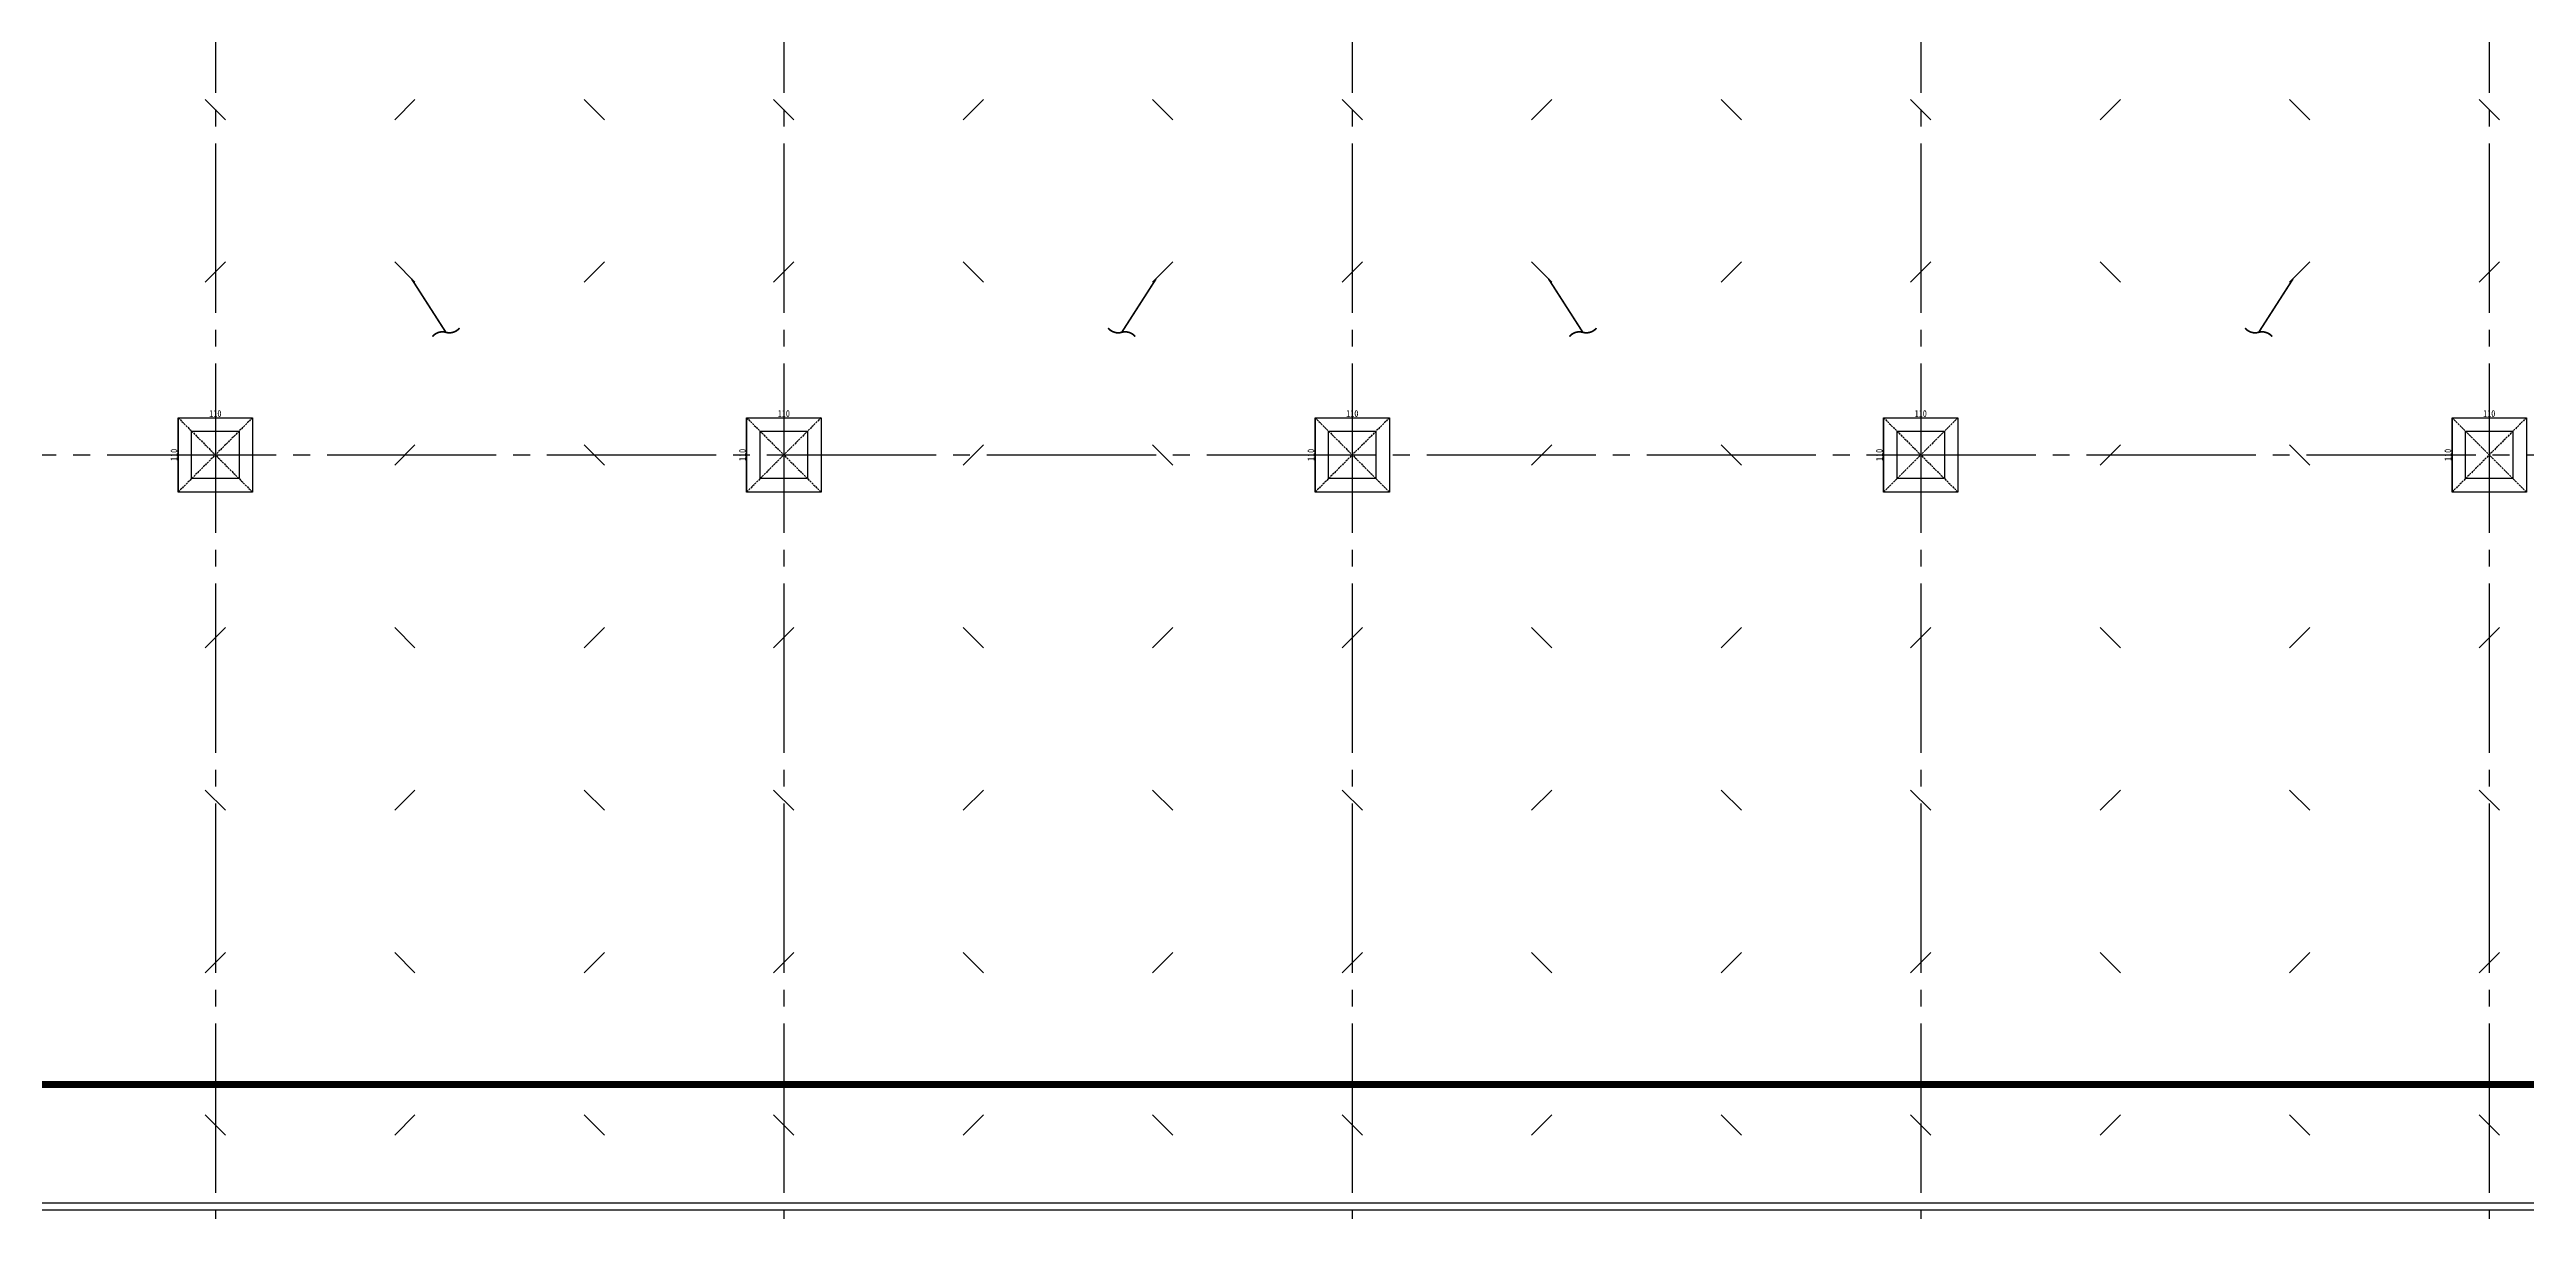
# Model space of a CAD drawing. Header units: millimetres. Extents: x -960 to 39633, y -720 to 12125.
# Drawn here: x 17395 to 21055, y 1883 to 3599 of the extents above; entities that cross this region are included whole.
import ezdxf

# ---------------------------------------------------------------- set-up
doc = ezdxf.new("R2010")
doc.units = ezdxf.units.MM
doc.header["$LTSCALE"] = 100
for name, pattern in [('188K-SM-03-F05-ARCH-PA-Y2257103$0$DASHED', [19.05, 12.7, -6.35]), ('X-S-FAB-L05$0$COL-CEN-LIN', [3.25, 2.5, -0.25, 0.25, -0.25]), ('X-S-FAB-L05$0$DASHED', [0.75, 0.5, -0.25]), ('X-S-FAB-L05$0$HIDDEN', [0.4, 0.3, -0.1])]:
    doc.linetypes.add(name, pattern=pattern)
for name, color, linetype in [('0-xref', 7, 'Continuous'), ('188K-SM-03-F05-ARCH-PA-Y2257103$0$K-DIivder-3.5', 102, '188K-SM-03-F05-ARCH-PA-Y2257103$0$DASHED'), ('188K-SM-03-F05-ARCH-PA-Y2257103$0$K-岩棉 2hr 3.5-非抗', 11, 'Continuous'), ('X-S-FAB-L05$0$BEAM', 8, 'Continuous'), ('X-S-FAB-L05$0$BLOCK', 8, 'Continuous'), ('X-S-FAB-L05$0$BR-D', 8, 'X-S-FAB-L05$0$DASHED'), ('X-S-FAB-L05$0$CCL', 8, 'X-S-FAB-L05$0$COL-CEN-LIN'), ('X-S-FAB-L05$0$COL', 8, 'Continuous'), ('X-S-FAB-L05$0$COL-S', 8, 'Continuous'), ('X-S-FAB-L05$0$S-鋼柱', 8, 'Continuous'), ('X-S-FAB-L05$0$斜撐', 8, 'Continuous')]:
    doc.layers.add(name, color=color, linetype=linetype)
doc.layers.add('X-S-FAB-L05$0$XREF', color=8, linetype='Continuous', lineweight=0)
doc.styles.add('X-S-FAB-L05$0$DIM', font='', dxfattribs={"width": 0.8})
doc.styles.get('X-S-FAB-L05$0$DIM').set_extended_font_data('MingLiU')
doc.dimstyles.new('X-S-FAB-L05$0$JJP_005_defpoint', dxfattribs={"dimtxt": 20, "dimasz": 0.5, "dimexe": 0.5, "dimexo": 0.5, "dimgap": 0.5, "dimtad": 1, "dimdsep": 46, "dimtxsty": 'X-S-FAB-L05$0$DIM', "dimblk": 'X-S-FAB-L05$0$_None', "dimcen": 10, "dimclrd": 256, "dimclre": 256, "dimclrt": 256, "dimadec": 0, "dimazin": 0, "dimtfac": 1, "dimtix": 1, "dimtmove": 2, "dimatfit": 3, "dimldrblk": 'X-S-FAB-L05$0$_None', "dimfxl": 0.5, "dimtolj": 1, "dimtzin": 0, "dimarcsym": 0})

# ---------------------------------------------------------------- blocks, each defined once
blk = doc.blocks.new('*D173')
at = {"layer": 'DefPoints', "lineweight": -2, "transparency": 16777216}
blk.add_line((0, 0), (110, 0), dxfattribs=at)
at = {"layer": 'DefPoints', "color": 0, "transparency": 16777216}
for p in [(0, 0), (110, 0), (110, 0)]:
    blk.add_point(p, dxfattribs=at)
at = {"layer": 'DefPoints', "transparency": 16777216, "insert": (55, 6.1), "char_height": 10, "attachment_point": 5, "style": 'X-S-FAB-L05$0$DIM'}
blk.add_mtext('\\A1;110', dxfattribs=at)
blk = doc.blocks.new('X-S-FAB-L05$0$_None')
blk = doc.blocks.new('*D174')
at = {"layer": 'DefPoints', "lineweight": -2, "transparency": 16777216}
blk.add_line((0, 0), (0, -110), dxfattribs=at)
at = {"layer": 'DefPoints', "color": 0, "transparency": 16777216}
for p in [(0, 0), (0, -110), (0, -110)]:
    blk.add_point(p, dxfattribs=at)
at = {"layer": 'DefPoints', "transparency": 16777216, "insert": (-6.1, -55), "char_height": 10, "attachment_point": 5, "rotation": 90, "style": 'X-S-FAB-L05$0$DIM'}
blk.add_mtext('\\A1;110', dxfattribs=at)
blk = doc.blocks.new('X-S-FAB-L05$0$斜撐')
at = {"layer": 'X-S-FAB-L05$0$BR-D', "const_width": 0.5}
blk.add_lwpolyline([(962.11, 215.55, -0.296213), (957.95, 215.19, 0.299957), (953.75, 214.85, 0.006918)], format="xyb", dxfattribs=at)
at = {"layer": 'X-S-FAB-L05$0$BR-D', "linetype": 'ByBlock', "const_width": 0.5}
blk.add_lwpolyline([(964.37, 197.57), (957.95, 215.19)], dxfattribs=at)
blk = doc.blocks.new('X-S-FAB-L05$0$SC1')
at = {"layer": 'DefPoints'}
blk.add_line((27925, 8342.1), (27955, 8312.1), dxfattribs=at)
blk = doc.blocks.new('X-S-FAB-L05$0$VC(C)')
at = {"layer": 'X-S-FAB-L05$0$S-鋼柱'}
for p in [(-10300, -4817.1), (-9740, -4817.1), (-9460, -4817.1), (-8900, -4817.1), (-8620, -4817.1), (-8060, -4817.1), (-7780, -4817.1), (-7220, -4817.1), (-6940, -4817.1), (-10020, -5057.1), (-9180, -5057.1), (-8340, -5057.1), (-7500, -5057.1), (-9740, -5327.1), (-8900, -5327.1), (-8060, -5327.1), (-7220, -5327.1), (-8340, -5597.1), (-7500, -5597.1), (-10020, -5597.1), (-9180, -5597.1), (-10300, -5837.1), (-9740, -5837.1), (-9460, -5837.1), (-8900, -5837.1), (-8620, -5837.1), (-8060, -5837.1), (-7780, -5837.1), (-7220, -5837.1), (-6940, -5837.1), (-10020, -6077.1), (-9180, -6077.1), (-8340, -6077.1), (-7500, -6077.1), (-10300, -6317.1), (-9740, -6317.1), (-9460, -6317.1), (-8900, -6317.1), (-8620, -6317.1), (-8060, -6317.1), (-7780, -6317.1), (-7220, -6317.1), (-6940, -6317.1)]:
    blk.add_blockref('X-S-FAB-L05$0$SC1', p, dxfattribs=at)
at = {"layer": 'X-S-FAB-L05$0$S-鋼柱', "rotation": 90}
for p in [(26247.1, -24430), (27087.1, -24430), (27927.1, -24430), (28767.1, -24430), (25967.1, -24670), (26527.1, -24670), (26807.1, -24670), (27367.1, -24670), (27647.1, -24670), (28207.1, -24670), (28487.1, -24670), (29047.1, -24670), (29327.1, -24670), (26247.1, -24940), (27087.1, -24940), (27927.1, -24940), (28767.1, -24940), (27647.1, -25210), (28207.1, -25210), (28487.1, -25210), (29047.1, -25210), (29327.1, -25210), (25967.1, -25210), (26527.1, -25210), (26807.1, -25210), (27367.1, -25210), (26247.1, -25450), (27087.1, -25450), (27927.1, -25450), (28767.1, -25450), (25967.1, -25690), (26527.1, -25690), (26807.1, -25690), (27367.1, -25690), (27647.1, -25690), (28207.1, -25690), (28487.1, -25690), (29047.1, -25690), (29327.1, -25690), (26247.1, -25930), (27087.1, -25930), (27927.1, -25930), (28767.1, -25930)]:
    blk.add_blockref('X-S-FAB-L05$0$SC1', p, dxfattribs=at)
at = {"layer": 'X-S-FAB-L05$0$斜撐'}
for p, xscale, yscale, zscale, rotation in [((22417.2, 5282.6), 5.000000000000001, 5.000000000000001, 5.000000000000001, 192.6853631040205), ((14542.8, 5282.6), -5.000000000000004, 5, 5, 167.3146368959792), ((24097.2, 5282.6), 5.000000000000001, 5.000000000000001, 5.000000000000001, 192.6853631040205), ((16222.8, 5282.6), -5.000000000000004, 5, 5, 167.3146368959792)]:
    blk.add_blockref('X-S-FAB-L05$0$斜撐', p, dxfattribs=dict(at, xscale=xscale, yscale=yscale, zscale=zscale, rotation=rotation))
blk = doc.blocks.new('188K-SM-03-F05-ARCH-PA-Y2257103')
at = {"layer": '188K-SM-03-F05-ARCH-PA-Y2257103$0$K-DIivder-3.5', "linetype": 'ByBlock', "ltscale": 2, "const_width": 10}
blk.add_lwpolyline([(16750, 2070), (24195, 2070)], dxfattribs=at)
at = {"layer": '188K-SM-03-F05-ARCH-PA-Y2257103$0$K-岩棉 2hr 3.5-非抗'}
for p, q in [((16745, 1895, 0), (24300, 1895, 0)), ((16745, 1885, 0), (24300, 1885))]:
    blk.add_line(p, q, dxfattribs=at)
blk = doc.blocks.new('*U58')
at = {"layer": 'DefPoints', "linetype": 'X-S-FAB-L05$0$HIDDEN', "ltscale": 0.1}
for p, q in [((110, 0), (0, -110)), ((0, 0), (110, -110))]:
    blk.add_line(p, q, dxfattribs=at)
at = {"layer": 'X-S-FAB-L05$0$COL', "ltscale": 0.1}
blk.add_lwpolyline([(0, 0), (110, 0), (110, -110), (0, -110)], close=True, dxfattribs=at)
at = {"layer": 'DefPoints'}
dim = blk.add_linear_dim(base=(0, -110), p1=(0, 0), p2=(0, -110), angle=90, dimstyle='X-S-FAB-L05$0$JJP_005_defpoint', override={"dimtxt": 10}, dxfattribs=at)
dim.commit()
dim.dimension.update_dxf_attribs({"geometry": '*D174', "text_midpoint": (-6.067, -55)})
dim = blk.add_linear_dim(base=(110, 0), p1=(0, 0), p2=(110, 0), dimstyle='X-S-FAB-L05$0$JJP_005_defpoint', override={"dimtxt": 10}, dxfattribs=at)
dim.commit()
dim.dimension.update_dxf_attribs({"geometry": '*D173', "text_midpoint": (55, 6.067)})
blk = doc.blocks.new('X-S-FAB-L05$0$FAB2-L05')
at = {"layer": 'X-S-FAB-L05$0$CCL'}
for p, q in [((-8520, 11005), (-8520, 0)), ((-7680, 11005), (-7680, 0)), ((-6840, 11005), (-6840, 0)), ((-6000, 11005), (-6000, 0)), ((-5160, 11005), (-5160, 0)), ((-26880, 3720), (1210, 3720))]:
    blk.add_line(p, q, dxfattribs=at)
at = {"layer": 'X-S-FAB-L05$0$COL-S'}
for points in [[(-8555, 3755), (-8485, 3755), (-8485, 3685), (-8555, 3685)], [(-7715, 3755), (-7645, 3755), (-7645, 3685), (-7715, 3685)], [(-6875, 3755), (-6805, 3755), (-6805, 3685), (-6875, 3685)], [(-6035, 3755), (-5965, 3755), (-5965, 3685), (-6035, 3685)], [(-5195, 3755), (-5125, 3755), (-5125, 3685), (-5195, 3685)]]:
    blk.add_lwpolyline(points, close=True, dxfattribs=at)
at = {"layer": 'X-S-FAB-L05$0$BEAM'}
for p in [(-8575, 3775), (-7735, 3775), (-6895, 3775), (-6055, 3775), (-5215, 3775)]:
    blk.add_blockref('*U58', p, dxfattribs=at)
blk = doc.blocks.new('X-S-FAB-L05')
at = {"layer": 'X-S-FAB-L05$0$COL-S'}
for points in [[(17605, 3035), (17675, 3035), (17675, 2965), (17605, 2965)], [(18445, 3035), (18515, 3035), (18515, 2965), (18445, 2965)], [(19285, 3035), (19355, 3035), (19355, 2965), (19285, 2965)], [(20125, 3035), (20195, 3035), (20195, 2965), (20125, 2965)], [(20965, 3035), (21035, 3035), (21035, 2965), (20965, 2965)]]:
    blk.add_lwpolyline(points, close=True, dxfattribs=at)
at = {"layer": 'X-S-FAB-L05$0$BEAM'}
for p in [(17585, 3055), (18425, 3055), (19265, 3055), (20105, 3055), (20945, 3055)]:
    blk.add_blockref('*U58', p, dxfattribs=at)
at = {"layer": 'X-S-FAB-L05$0$BLOCK'}
blk.add_blockref('X-S-FAB-L05$0$FAB2-L05', (26160, -720), dxfattribs=at)
at = {"layer": 'X-S-FAB-L05$0$XREF'}
blk.add_blockref('X-S-FAB-L05$0$VC(C)', (0, 0), dxfattribs=at)

msp = doc.modelspace()

# ---------------------------------------------------------------- block references
msp.add_blockref('188K-SM-03-F05-ARCH-PA-Y2257103', (0, 0))
at = {"layer": '0-xref'}
msp.add_blockref('X-S-FAB-L05', (0, 0), dxfattribs=at)

doc.saveas('drawing.dxf')
